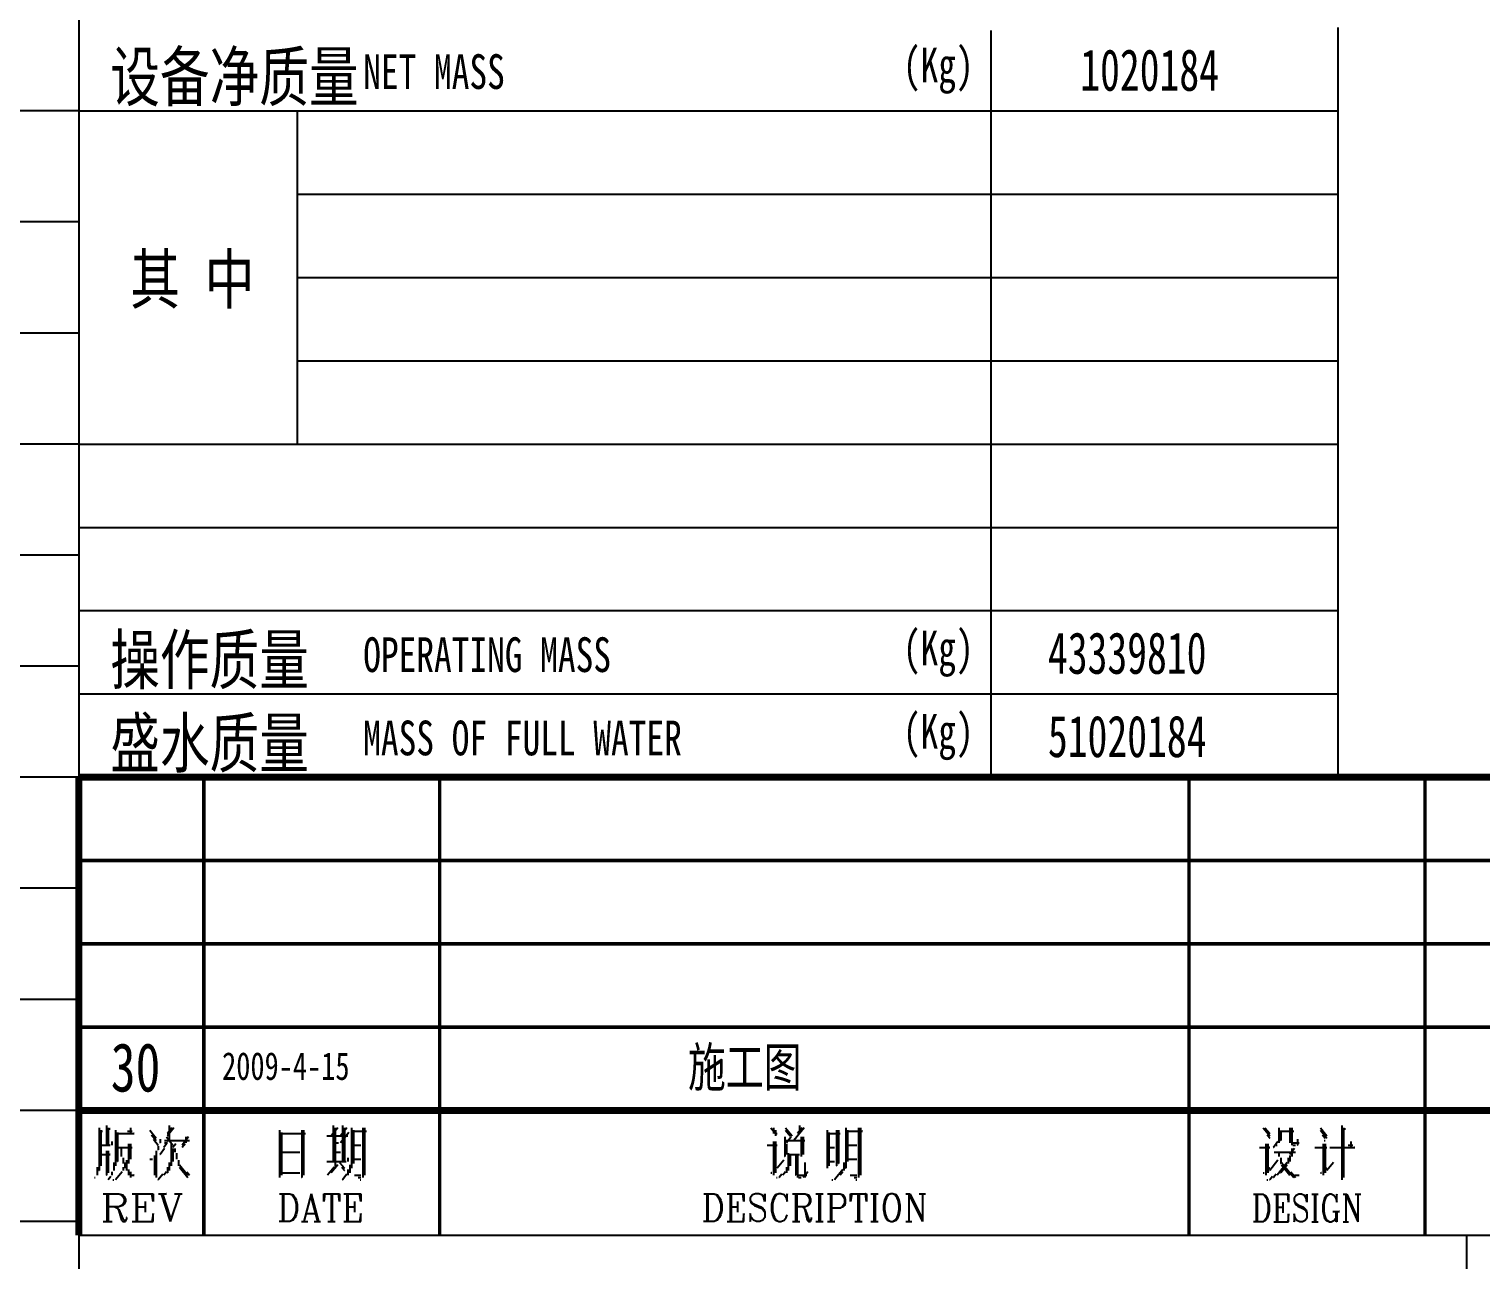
# Model space of a CAD drawing. Header units: inches. Extents: x 8 to 1207, y 9 to 860.
# Drawn here: x 1008.1 to 1112.7, y 77.5 to 166.2 of the extents above; entities that cross this region are included whole.
import ezdxf

# ---------------------------------------------------------------- set-up
doc = ezdxf.new("R2010")
doc.units = ezdxf.units.IN
doc.header["$MEASUREMENT"] = 0
for name, color, linetype in [('1', 2, 'Continuous'), ('2', 1, 'Continuous'), ('L2008-A', 1, 'Continuous')]:
    doc.layers.add(name, color=color, linetype=linetype)
doc.styles.add('HZ', font='NSimSun.ttf', dxfattribs={"width": 0.75})

msp = doc.modelspace()

# ---------------------------------------------------------------- linework, layer by layer
at = {"color": 0}
for p, q in [((1013.16, 87.01), (1013.16, 83.93)), ((1013.29, 86.85), (1013.29, 84.26)), ((1013.69, 87.18), (1013.69, 85.76)), ((1013.83, 87.01), (1013.83, 85.76)), ((1013.89, 86.93), (1013.96, 86.93)), ((1013.96, 86.93), (1013.95, 86.93)), ((1014.36, 86.85), (1014.36, 84.26)), ((1015.42, 87.01), (1015.42, 86.6)), ((1016.82, 86.85), (1017.29, 86.26)), ((1018.56, 87.01), (1018.09, 86.43)), ((1018.42, 87.01), (1018.09, 86.6)), ((1018.22, 87.18), (1018.22, 86.1)), ((1026.17, 86.85), (1026.17, 83.43)), ((1027.77, 86.85), (1027.77, 83.43)), ((1027.9, 86.85), (1027.9, 83.59)), ((1030.36, 87.01), (1029.9, 86.43)), ((1030.04, 87.18), (1030.04, 84.59)), ((1030.17, 87.01), (1030.17, 84.09)), ((1031.03, 87.01), (1030.57, 86.43)), ((1030.7, 87.18), (1030.7, 84.59)), ((1030.84, 87.01), (1030.84, 84.59)), ((1031.36, 87.01), (1031.36, 84.09)), ((1031.5, 86.85), (1031.5, 84.43)), ((1032.16, 87.01), (1032.16, 83.43)), ((1032.3, 87.01), (1032.3, 83.59)), ((1061.57, 87.01), (1061.9, 86.6)), ((1061.77, 87.01), (1061.77, 86.6)), ((1061.9, 86.85), (1061.9, 86.43)), ((1062.64, 87.01), (1063.1, 86.43)), ((1062.64, 86.85), (1062.97, 86.43)), ((1063.97, 87.01), (1063.24, 86.1)), ((1063.83, 87.01), (1063.5, 86.6)), ((1063.64, 87.18), (1063.64, 86.6)), ((1065.63, 86.85), (1065.63, 84.09)), ((1066.3, 86.85), (1066.3, 84.26)), ((1066.44, 86.85), (1066.44, 84.43)), ((1066.97, 87.01), (1066.97, 84.09)), ((1067.1, 86.85), (1067.1, 84.59)), ((1067.9, 87.01), (1067.9, 83.43)), ((1068.03, 87.01), (1068.03, 83.59)), ((1097.05, 87.01), (1097.52, 86.43)), ((1097.18, 87.01), (1097.52, 86.6)), ((1098.18, 87.01), (1098.18, 85.93)), ((1098.98, 87.01), (1098.98, 85.93)), ((1099.11, 87.01), (1099.11, 85.76)), ((1101.18, 87.01), (1101.65, 86.43)), ((1101.18, 86.85), (1101.65, 86.26)), ((1102.72, 87.18), (1102.72, 83.26)), ((1102.85, 87.01), (1102.85, 83.43)), ((1102.91, 86.93), (1102.98, 86.93)), ((1102.98, 86.93), (1102.98, 86.93)), ((1013.36, 86.76), (1013.42, 86.76)), ((1013.42, 86.76), (1013.42, 86.76)), ((1014.09, 86.01), (1014.09, 85.76)), ((1014.49, 86.68), (1014.49, 84.59)), ((1014.56, 86.6), (1015.69, 86.6)), ((1015.22, 86.76), (1015.56, 86.76)), ((1015.29, 85.85), (1015.29, 84.43)), ((1015.42, 86.6), (1015.42, 86.6)), ((1015.42, 85.85), (1015.42, 84.76)), ((1015.56, 86.76), (1015.55, 86.76)), ((1015.69, 86.6), (1015.68, 86.6)), ((1016.95, 86.51), (1017.29, 86.1)), ((1017.09, 86.18), (1017.42, 85.76)), ((1017.29, 86.26), (1017.28, 86.26)), ((1017.29, 86.1), (1017.28, 86.1)), ((1017.56, 85.93), (1017.55, 85.93)), ((1017.56, 86.18), (1017.56, 85.93)), ((1018.02, 85.85), (1017.82, 85.6)), ((1017.89, 86.1), (1019.69, 86.1)), ((1017.89, 85.93), (1018.09, 85.93)), ((1018.02, 86.35), (1018.49, 85.76)), ((1018.09, 86.6), (1018.08, 86.6)), ((1018.09, 86.43), (1018.08, 86.43)), ((1018.09, 85.93), (1018.08, 85.93)), ((1018.22, 86.1), (1018.22, 86.1)), ((1018.36, 85.85), (1018.36, 84.26)), ((1018.69, 85.85), (1018.49, 85.6)), ((1019.62, 86.35), (1019.15, 85.76)), ((1019.36, 85.85), (1019.15, 85.6)), ((1019.42, 85.93), (1019.41, 85.93)), ((1019.42, 86.35), (1019.42, 85.93)), ((1019.69, 86.1), (1019.68, 86.1)), ((1026.3, 86.68), (1026.3, 83.59)), ((1026.37, 86.6), (1028.04, 86.6)), ((1028.04, 86.6), (1028.03, 86.6)), ((1029.57, 86.43), (1031.1, 86.43)), ((1029.9, 86.43), (1029.89, 86.43)), ((1030.23, 85.93), (1030.43, 85.93)), ((1030.43, 85.93), (1030.43, 85.93)), ((1030.57, 86.43), (1030.56, 86.43)), ((1030.57, 85.93), (1030.56, 85.93)), ((1031.17, 86.68), (1030.57, 85.93)), ((1031.1, 86.43), (1031.1, 86.43)), ((1031.57, 86.76), (1032.43, 86.76)), ((1032.43, 86.76), (1032.43, 86.76)), ((1061.77, 86.6), (1061.76, 86.6)), ((1061.77, 86.01), (1061.77, 83.59)), ((1061.9, 86.6), (1061.9, 86.6)), ((1061.9, 86.43), (1061.9, 86.43)), ((1061.9, 86.01), (1061.9, 83.76)), ((1061.97, 86.6), (1062.03, 86.6)), ((1062.03, 86.6), (1062.03, 86.6)), ((1062.57, 86.35), (1062.57, 84.93)), ((1062.64, 86.1), (1064.03, 86.1)), ((1063.03, 86.35), (1062.7, 85.93)), ((1062.7, 85.93), (1062.7, 85.93)), ((1062.7, 85.85), (1062.7, 85.09)), ((1062.97, 86.43), (1062.96, 86.43)), ((1063.1, 86.43), (1063.1, 86.43)), ((1063.24, 86.1), (1063.23, 86.1)), ((1063.5, 86.6), (1063.49, 86.6)), ((1063.64, 86.6), (1063.63, 86.6)), ((1063.77, 86.35), (1063.77, 84.93)), ((1063.9, 86.35), (1063.9, 85.09)), ((1064.03, 86.1), (1064.03, 86.1)), ((1065.76, 86.68), (1065.76, 84.26)), ((1065.83, 86.6), (1066.57, 86.6)), ((1066.57, 86.6), (1066.56, 86.6)), ((1067.17, 86.76), (1068.17, 86.76)), ((1068.17, 86.76), (1068.16, 86.76)), ((1097.25, 85.85), (1097.25, 83.59)), ((1097.32, 86.51), (1097.52, 86.26)), ((1097.38, 85.85), (1097.38, 83.76)), ((1097.52, 86.6), (1097.51, 86.6)), ((1097.52, 86.43), (1097.51, 86.43)), ((1097.52, 86.26), (1097.51, 86.26)), ((1098.11, 86.01), (1097.79, 85.6)), ((1098.18, 85.93), (1098.18, 85.93)), ((1098.25, 86.76), (1099.25, 86.76)), ((1098.32, 86.1), (1098.31, 86.1)), ((1098.32, 86.68), (1098.32, 86.1)), ((1098.98, 85.93), (1098.98, 85.93)), ((1099.18, 85.93), (1099.65, 85.93)), ((1099.25, 86.76), (1099.25, 86.76)), ((1099.52, 86.18), (1099.52, 85.76)), ((1099.65, 85.93), (1099.64, 85.93)), ((1101.32, 86.51), (1101.52, 86.26)), ((1101.38, 85.85), (1101.38, 83.59)), ((1101.45, 86.1), (1101.52, 86.1)), ((1101.52, 86.26), (1101.51, 86.26)), ((1101.52, 86.1), (1101.51, 86.1)), ((1101.52, 85.85), (1101.52, 83.76)), ((1101.65, 86.43), (1101.64, 86.43)), ((1101.65, 86.26), (1101.64, 86.26)), ((1103.38, 86.01), (1103.38, 85.6)), ((1013.36, 85.76), (1013.96, 85.76)), ((1013.36, 85.09), (1013.96, 85.09)), ((1013.69, 85.76), (1013.68, 85.76)), ((1013.69, 85.35), (1013.69, 83.59)), ((1013.83, 85.76), (1013.82, 85.76)), ((1013.83, 85.35), (1013.83, 83.76)), ((1013.96, 85.76), (1013.95, 85.76)), ((1013.96, 85.09), (1013.95, 85.09)), ((1014.09, 85.76), (1014.09, 85.76)), ((1014.56, 85.6), (1015.56, 85.6)), ((1014.76, 84.93), (1014.75, 84.93)), ((1014.76, 85.51), (1014.76, 84.93)), ((1014.89, 84.84), (1014.89, 84.43)), ((1015.42, 84.76), (1015.42, 84.76)), ((1015.56, 85.6), (1015.55, 85.6)), ((1016.82, 84.76), (1017.02, 84.76)), ((1017.02, 84.76), (1017.02, 84.76)), ((1017.15, 85.01), (1017.15, 83.59)), ((1017.29, 85.35), (1017.29, 83.43)), ((1017.42, 85.76), (1017.41, 85.76)), ((1017.42, 85.43), (1017.41, 85.43)), ((1017.42, 85.68), (1017.42, 85.43)), ((1017.56, 85.09), (1017.55, 85.09)), ((1017.89, 85.51), (1017.56, 85.09)), ((1017.82, 85.6), (1017.82, 85.6)), ((1018.49, 85.76), (1018.48, 85.76)), ((1018.49, 85.6), (1018.48, 85.6)), ((1018.49, 85.51), (1018.49, 84.59)), ((1018.62, 85.51), (1018.62, 85.26)), ((1018.62, 85.26), (1018.62, 85.26)), ((1018.75, 85.18), (1018.75, 84.76)), ((1018.75, 84.76), (1018.75, 84.76)), ((1019.15, 85.76), (1019.15, 85.76)), ((1019.15, 85.6), (1019.15, 85.6)), ((1026.37, 85.26), (1027.63, 85.26)), ((1027.63, 85.26), (1027.63, 85.26)), ((1030.23, 85.26), (1030.57, 85.26)), ((1030.57, 85.26), (1030.56, 85.26)), ((1031.1, 84.84), (1031.1, 84.59)), ((1031.57, 85.76), (1032.03, 85.76)), ((1031.57, 84.76), (1032.03, 84.76)), ((1032.03, 85.76), (1032.03, 85.76)), ((1032.03, 84.76), (1032.03, 84.76)), ((1061.3, 85.76), (1062.03, 85.76)), ((1062.03, 85.76), (1062.03, 85.76)), ((1062.57, 84.93), (1062.56, 84.93)), ((1062.7, 85.09), (1062.7, 85.09)), ((1062.83, 85.18), (1062.83, 83.93)), ((1062.9, 85.09), (1063.64, 85.09)), ((1062.97, 85.01), (1062.97, 84.26)), ((1063.37, 85.01), (1063.37, 83.59)), ((1063.5, 85.01), (1063.5, 83.43)), ((1063.64, 85.09), (1063.63, 85.09)), ((1063.77, 84.93), (1063.76, 84.93)), ((1063.9, 85.09), (1063.9, 85.09)), ((1065.83, 85.6), (1066.17, 85.6)), ((1066.17, 85.6), (1066.16, 85.6)), ((1067.17, 85.76), (1067.76, 85.76)), ((1067.17, 84.76), (1067.76, 84.76)), ((1067.76, 85.76), (1067.76, 85.76)), ((1067.76, 84.76), (1067.76, 84.76)), ((1096.79, 85.6), (1097.52, 85.6)), ((1097.52, 85.6), (1097.51, 85.6)), ((1097.79, 85.6), (1097.78, 85.6)), ((1097.85, 85.26), (1099.38, 85.26)), ((1097.98, 85.76), (1098.05, 85.76)), ((1098.05, 85.76), (1098.05, 85.76)), ((1098.18, 85.18), (1098.18, 84.93)), ((1098.18, 84.93), (1098.18, 84.93)), ((1098.32, 84.84), (1098.32, 84.43)), ((1098.85, 84.84), (1098.85, 84.43)), ((1099.32, 85.51), (1098.98, 85.09)), ((1098.98, 85.09), (1098.98, 85.09)), ((1098.98, 85.01), (1098.98, 84.59)), ((1099.11, 85.76), (1099.11, 85.76)), ((1099.11, 85.51), (1099.11, 84.93)), ((1099.11, 84.93), (1099.11, 84.93)), ((1099.18, 85.76), (1099.38, 85.76)), ((1099.38, 85.76), (1099.38, 85.76)), ((1099.38, 85.26), (1099.38, 85.26)), ((1099.52, 85.76), (1099.51, 85.76)), ((1100.78, 85.6), (1101.65, 85.6)), ((1101.65, 85.6), (1101.64, 85.6)), ((1101.85, 85.6), (1103.65, 85.6)), ((1103.18, 85.76), (1103.52, 85.76)), ((1103.38, 85.6), (1103.37, 85.6)), ((1103.52, 85.76), (1103.51, 85.76)), ((1103.65, 85.6), (1103.64, 85.6)), ((1013.02, 84.18), (1013.02, 83.59)), ((1013.16, 83.93), (1013.15, 83.93)), ((1013.29, 84.26), (1013.29, 84.26)), ((1013.83, 83.76), (1013.82, 83.76)), ((1014.09, 83.84), (1014.09, 83.59)), ((1014.22, 84.51), (1014.22, 83.93)), ((1014.22, 83.93), (1014.22, 83.93)), ((1014.36, 84.26), (1014.35, 84.26)), ((1014.82, 83.84), (1014.36, 83.26)), ((1014.49, 84.59), (1014.48, 84.59)), ((1014.89, 84.43), (1014.89, 84.43)), ((1014.89, 84.18), (1014.89, 83.93)), ((1014.89, 83.93), (1014.89, 83.93)), ((1015.02, 84.51), (1015.02, 84.09)), ((1015.02, 84.09), (1015.02, 84.09)), ((1015.15, 84.68), (1015.15, 83.93)), ((1015.15, 83.93), (1015.15, 83.93)), ((1015.29, 84.43), (1015.28, 84.43)), ((1015.29, 84.01), (1015.29, 83.59)), ((1015.42, 83.84), (1015.42, 83.43)), ((1018.02, 83.84), (1017.82, 83.59)), ((1018.09, 83.76), (1018.08, 83.76)), ((1018.09, 84.18), (1018.09, 83.76)), ((1018.22, 84.51), (1018.22, 83.93)), ((1018.22, 83.93), (1018.22, 83.93)), ((1018.36, 84.26), (1018.35, 84.26)), ((1018.49, 84.59), (1018.48, 84.59)), ((1018.89, 84.68), (1018.89, 84.26)), ((1018.89, 84.26), (1018.89, 84.26)), ((1018.95, 84.34), (1019.56, 83.59)), ((1018.95, 84.18), (1019.56, 83.43)), ((1019.49, 83.84), (1019.69, 83.59)), ((1026.37, 83.76), (1027.63, 83.76)), ((1027.63, 83.76), (1027.63, 83.76)), ((1029.57, 84.59), (1030.97, 84.59)), ((1030.1, 84.18), (1029.63, 83.59)), ((1029.9, 83.76), (1029.89, 83.76)), ((1030.36, 84.34), (1029.9, 83.76)), ((1030.04, 84.59), (1030.03, 84.59)), ((1030.17, 84.09), (1030.16, 84.09)), ((1030.5, 84.51), (1030.84, 84.09)), ((1030.63, 84.18), (1030.84, 83.93)), ((1030.7, 84.59), (1030.69, 84.59)), ((1030.84, 84.59), (1030.83, 84.59)), ((1030.84, 84.09), (1030.83, 84.09)), ((1030.84, 83.93), (1030.83, 83.93)), ((1030.97, 84.59), (1030.96, 84.59)), ((1031.1, 84.59), (1031.1, 84.59)), ((1031.1, 84.01), (1031.1, 83.59)), ((1031.23, 84.34), (1031.23, 83.76)), ((1031.23, 83.76), (1031.23, 83.76)), ((1031.36, 84.09), (1031.36, 84.09)), ((1031.5, 84.43), (1031.49, 84.43)), ((1061.57, 83.76), (1061.64, 83.76)), ((1061.64, 83.76), (1061.63, 83.76)), ((1061.9, 83.76), (1061.9, 83.76)), ((1062.5, 84.68), (1062.03, 84.09)), ((1062.03, 84.09), (1062.03, 84.09)), ((1062.64, 83.84), (1062.44, 83.59)), ((1062.7, 84.18), (1062.7, 83.76)), ((1062.7, 83.76), (1062.7, 83.76)), ((1062.83, 83.93), (1062.83, 83.93)), ((1062.97, 84.26), (1062.96, 84.26)), ((1064.24, 83.84), (1063.9, 83.43)), ((1064.03, 84.51), (1064.03, 83.43)), ((1065.63, 84.09), (1065.63, 84.09)), ((1065.76, 84.26), (1065.76, 84.26)), ((1065.83, 84.59), (1066.17, 84.59)), ((1066.17, 84.59), (1066.16, 84.59)), ((1066.76, 84.01), (1066.17, 83.26)), ((1066.3, 84.26), (1066.29, 84.26)), ((1066.44, 84.43), (1066.43, 84.43)), ((1066.76, 83.84), (1066.57, 83.59)), ((1066.83, 84.51), (1066.83, 83.93)), ((1066.83, 83.93), (1066.83, 83.93)), ((1066.97, 84.09), (1066.96, 84.09)), ((1067.1, 84.59), (1067.09, 84.59)), ((1097.05, 83.76), (1097.12, 83.76)), ((1097.12, 83.76), (1097.12, 83.76)), ((1097.38, 83.76), (1097.38, 83.76)), ((1097.45, 84.09), (1097.52, 84.09)), ((1097.52, 84.09), (1097.51, 84.09)), ((1097.52, 83.93), (1097.51, 83.93)), ((1098.11, 84.68), (1097.52, 83.93)), ((1098.79, 84.51), (1098.05, 83.59)), ((1098.32, 84.43), (1098.31, 84.43)), ((1098.32, 83.76), (1098.31, 83.76)), ((1098.79, 84.34), (1098.32, 83.76)), ((1098.38, 84.51), (1099.25, 83.43)), ((1098.38, 84.34), (1098.98, 83.59)), ((1098.85, 84.43), (1098.85, 84.43)), ((1098.98, 84.59), (1098.98, 84.59)), ((1099.05, 83.84), (1099.38, 83.43)), ((1101.18, 83.76), (1101.25, 83.76)), ((1101.25, 83.76), (1101.24, 83.76)), ((1101.52, 83.76), (1101.51, 83.76)), ((1101.59, 84.09), (1101.65, 84.09)), ((1101.65, 84.09), (1101.64, 84.09)), ((1101.65, 83.93), (1101.64, 83.93)), ((1102.11, 84.51), (1101.65, 83.93)), ((1012.83, 83.43), (1012.89, 83.43)), ((1012.89, 83.43), (1012.89, 83.43)), ((1013.02, 83.59), (1013.02, 83.59)), ((1013.69, 83.59), (1013.68, 83.59)), ((1013.83, 83.26), (1013.82, 83.26)), ((1014.02, 83.51), (1013.83, 83.26)), ((1014.09, 83.59), (1014.09, 83.59)), ((1014.16, 83.26), (1014.22, 83.26)), ((1014.22, 83.26), (1014.22, 83.26)), ((1014.36, 83.26), (1014.35, 83.26)), ((1015.29, 83.59), (1015.28, 83.59)), ((1015.42, 83.43), (1015.42, 83.43)), ((1015.49, 83.59), (1015.69, 83.59)), ((1015.69, 83.59), (1015.68, 83.59)), ((1017.15, 83.59), (1017.15, 83.59)), ((1017.29, 83.43), (1017.28, 83.43)), ((1017.42, 83.26), (1017.41, 83.26)), ((1017.76, 83.68), (1017.42, 83.26)), ((1017.82, 83.59), (1017.82, 83.59)), ((1019.56, 83.59), (1019.55, 83.59)), ((1019.56, 83.43), (1019.55, 83.43)), ((1019.69, 83.59), (1019.68, 83.59)), ((1026.17, 83.43), (1026.16, 83.43)), ((1026.3, 83.59), (1026.3, 83.59)), ((1027.77, 83.43), (1027.76, 83.43)), ((1027.9, 83.59), (1027.89, 83.59)), ((1029.63, 83.59), (1029.63, 83.59)), ((1030.7, 83.26), (1030.69, 83.26)), ((1031.03, 83.68), (1030.7, 83.26)), ((1031.1, 83.59), (1031.1, 83.59)), ((1031.57, 83.59), (1032.03, 83.59)), ((1031.84, 83.43), (1032.03, 83.43)), ((1031.97, 83.26), (1032.03, 83.26)), ((1032.03, 83.59), (1032.03, 83.59)), ((1032.03, 83.43), (1032.03, 83.43)), ((1032.03, 83.26), (1032.03, 83.26)), ((1032.16, 83.43), (1032.16, 83.43)), ((1032.3, 83.59), (1032.3, 83.59)), ((1061.77, 83.59), (1061.76, 83.59)), ((1061.97, 83.43), (1062.03, 83.43)), ((1062.03, 83.43), (1062.03, 83.43)), ((1062.17, 83.43), (1062.16, 83.43)), ((1062.37, 83.68), (1062.17, 83.43)), ((1062.44, 83.59), (1062.43, 83.59)), ((1063.37, 83.59), (1063.36, 83.59)), ((1063.5, 83.43), (1063.49, 83.43)), ((1063.57, 83.59), (1064.17, 83.59)), ((1063.57, 83.43), (1063.77, 83.43)), ((1063.77, 83.43), (1063.76, 83.43)), ((1063.9, 83.43), (1063.9, 83.43)), ((1064.03, 83.43), (1064.03, 83.43)), ((1064.17, 83.59), (1064.16, 83.59)), ((1065.97, 83.26), (1066.03, 83.26)), ((1066.03, 83.26), (1066.03, 83.26)), ((1066.17, 83.26), (1066.16, 83.26)), ((1066.57, 83.59), (1066.56, 83.59)), ((1067.3, 83.59), (1067.76, 83.59)), ((1067.57, 83.43), (1067.76, 83.43)), ((1067.7, 83.26), (1067.76, 83.26)), ((1067.76, 83.59), (1067.76, 83.59)), ((1067.76, 83.43), (1067.76, 83.43)), ((1067.76, 83.26), (1067.76, 83.26)), ((1067.9, 83.43), (1067.89, 83.43)), ((1068.03, 83.59), (1068.03, 83.59)), ((1097.25, 83.59), (1097.25, 83.59)), ((1097.32, 83.26), (1097.38, 83.26)), ((1097.38, 83.26), (1097.38, 83.26)), ((1097.52, 83.26), (1097.51, 83.26)), ((1097.72, 83.51), (1097.52, 83.26)), ((1097.79, 83.43), (1097.78, 83.43)), ((1097.98, 83.68), (1097.79, 83.43)), ((1098.05, 83.59), (1098.05, 83.59)), ((1098.98, 83.59), (1098.98, 83.59)), ((1099.25, 83.43), (1099.25, 83.43)), ((1099.32, 83.59), (1099.65, 83.59)), ((1099.38, 83.43), (1099.38, 83.43)), ((1099.65, 83.59), (1099.64, 83.59)), ((1101.38, 83.59), (1101.37, 83.59)), ((1102.72, 83.26), (1102.71, 83.26)), ((1102.85, 83.43), (1102.85, 83.43)), ((1013.45, 82.26), (1014.59, 82.26)), ((1013.73, 82.26), (1013.73, 80.26)), ((1013.83, 82.26), (1013.83, 80.26)), ((1014.59, 82.26), (1014.78, 82.17)), ((1014.59, 82.26), (1014.88, 82.17)), ((1014.78, 82.17), (1014.88, 82.07)), ((1014.88, 82.17), (1014.97, 82.07)), ((1014.88, 82.07), (1014.97, 81.88)), ((1014.97, 81.69), (1014.88, 81.5)), ((1014.97, 82.07), (1015.07, 81.88)), ((1014.97, 81.88), (1014.97, 81.69)), ((1015.07, 81.69), (1014.97, 81.5)), ((1015.07, 81.88), (1015.07, 81.69)), ((1015.54, 82.26), (1017.07, 82.26)), ((1015.83, 82.26), (1015.83, 80.26)), ((1015.92, 82.26), (1015.92, 80.26)), ((1016.49, 81.69), (1016.49, 80.93)), ((1016.97, 82.26), (1016.97, 82.26)), ((1017.07, 81.69), (1016.97, 82.26)), ((1017.07, 82.26), (1017.07, 81.69)), ((1017.45, 82.26), (1018.02, 82.26)), ((1017.64, 82.26), (1018.3, 80.26)), ((1017.73, 82.26), (1018.3, 80.55)), ((1018.02, 82.26), (1018.01, 82.26)), ((1018.97, 82.26), (1018.3, 80.26)), ((1018.59, 82.26), (1019.16, 82.26)), ((1019.16, 82.26), (1019.15, 82.26)), ((1026.16, 82.26), (1026.92, 82.26)), ((1026.38, 82.26), (1026.38, 80.26)), ((1026.46, 82.26), (1026.46, 80.26)), ((1026.92, 82.26), (1027.07, 82.17)), ((1026.92, 82.26), (1027.14, 82.17)), ((1027.07, 82.17), (1027.22, 81.97)), ((1027.14, 82.17), (1027.3, 81.97)), ((1027.22, 81.97), (1027.3, 81.79)), ((1027.3, 81.97), (1027.37, 81.79)), ((1027.3, 81.79), (1027.37, 81.5)), ((1027.37, 81.79), (1027.45, 81.5)), ((1028.44, 82.26), (1027.91, 80.26)), ((1028.44, 82.26), (1028.97, 80.26)), ((1028.44, 81.97), (1028.9, 80.26)), ((1029.35, 82.26), (1030.5, 82.26)), ((1029.35, 81.69), (1029.35, 82.26)), ((1029.43, 82.26), (1029.35, 81.69)), ((1029.89, 82.26), (1029.89, 80.26)), ((1029.96, 82.26), (1029.96, 80.26)), ((1030.42, 82.26), (1030.42, 82.26)), ((1030.5, 81.69), (1030.42, 82.26)), ((1030.5, 82.26), (1030.5, 81.69)), ((1030.8, 82.26), (1032.02, 82.26)), ((1031.03, 82.26), (1031.03, 80.26)), ((1031.1, 82.26), (1031.1, 80.26)), ((1031.56, 81.69), (1031.56, 80.93)), ((1031.94, 82.26), (1031.94, 82.26)), ((1032.02, 81.69), (1031.94, 82.26)), ((1032.02, 82.26), (1032.02, 81.69)), ((1056.74, 82.26), (1057.5, 82.26)), ((1056.97, 82.26), (1056.97, 80.26)), ((1057.04, 82.26), (1057.04, 80.26)), ((1057.5, 82.26), (1057.65, 82.17)), ((1057.5, 82.26), (1057.73, 82.17)), ((1057.65, 82.17), (1057.8, 81.97)), ((1057.73, 82.17), (1057.88, 81.97)), ((1057.8, 81.97), (1057.88, 81.79)), ((1057.88, 81.97), (1057.96, 81.79)), ((1057.88, 81.79), (1057.96, 81.5)), ((1057.96, 81.79), (1058.04, 81.5)), ((1058.42, 82.26), (1059.63, 82.26)), ((1058.64, 82.26), (1058.64, 80.26)), ((1058.72, 82.26), (1058.72, 80.26)), ((1059.18, 81.69), (1059.18, 80.93)), ((1059.56, 82.26), (1059.55, 82.26)), ((1059.63, 81.69), (1059.56, 82.26)), ((1059.63, 82.26), (1059.63, 81.69)), ((1060.24, 82.17), (1060.09, 81.97)), ((1060.09, 81.97), (1060.09, 81.79)), ((1060.09, 81.79), (1060.24, 81.59)), ((1060.09, 81.79), (1060.16, 81.59)), ((1060.47, 82.26), (1060.24, 82.17)), ((1060.7, 82.26), (1060.47, 82.26)), ((1060.93, 82.17), (1060.7, 82.26)), ((1061.08, 81.97), (1060.93, 82.17)), ((1061.08, 81.97), (1061.15, 82.26)), ((1061.15, 81.69), (1061.08, 81.97)), ((1061.15, 82.26), (1061.15, 81.69)), ((1061.69, 81.79), (1061.61, 81.5)), ((1061.77, 81.97), (1061.69, 81.79)), ((1061.77, 81.79), (1061.69, 81.5)), ((1061.91, 82.17), (1061.77, 81.97)), ((1061.84, 81.97), (1061.77, 81.79)), ((1061.99, 82.17), (1061.84, 81.97)), ((1062.15, 82.26), (1061.91, 82.17)), ((1062.15, 82.26), (1061.99, 82.17)), ((1062.29, 82.26), (1062.15, 82.26)), ((1062.53, 82.17), (1062.29, 82.26)), ((1062.68, 81.97), (1062.53, 82.17)), ((1062.75, 82.26), (1062.68, 81.97)), ((1062.68, 81.97), (1062.75, 81.69)), ((1062.75, 81.69), (1062.75, 82.26)), ((1063.14, 82.26), (1064.05, 82.26)), ((1063.36, 82.26), (1063.36, 80.26)), ((1063.44, 82.26), (1063.44, 80.26)), ((1064.05, 82.26), (1064.2, 82.17)), ((1064.05, 82.26), (1064.28, 82.17)), ((1064.2, 82.17), (1064.28, 82.07)), ((1064.28, 82.17), (1064.35, 82.07)), ((1064.28, 82.07), (1064.35, 81.88)), ((1064.35, 81.69), (1064.28, 81.5)), ((1064.35, 82.07), (1064.43, 81.88)), ((1064.35, 81.88), (1064.35, 81.69)), ((1064.43, 81.69), (1064.35, 81.5)), ((1064.43, 81.88), (1064.43, 81.69)), ((1064.81, 82.26), (1065.34, 82.26)), ((1065.04, 82.26), (1065.04, 80.26)), ((1065.12, 82.26), (1065.12, 80.26)), ((1065.34, 82.26), (1065.34, 82.26)), ((1065.65, 82.26), (1066.56, 82.26)), ((1065.88, 82.26), (1065.88, 80.26)), ((1065.95, 82.26), (1065.95, 80.26)), ((1066.56, 82.26), (1066.71, 82.17)), ((1066.56, 82.26), (1066.79, 82.17)), ((1066.71, 82.17), (1066.79, 82.07)), ((1066.79, 82.17), (1066.87, 82.07)), ((1066.79, 82.07), (1066.87, 81.88)), ((1066.87, 82.07), (1066.94, 81.88)), ((1066.87, 81.88), (1066.87, 81.59)), ((1066.94, 81.88), (1066.94, 81.59)), ((1067.32, 82.26), (1068.47, 82.26)), ((1067.32, 81.69), (1067.32, 82.26)), ((1067.4, 82.26), (1067.32, 81.69)), ((1067.85, 82.26), (1067.85, 80.26)), ((1067.93, 82.26), (1067.93, 80.26)), ((1068.39, 82.26), (1068.38, 82.26)), ((1068.47, 81.69), (1068.39, 82.26)), ((1068.47, 82.26), (1068.47, 81.69)), ((1068.77, 82.26), (1069.3, 82.26)), ((1069, 82.26), (1069, 80.26)), ((1069.08, 82.26), (1069.08, 80.26)), ((1069.3, 82.26), (1069.3, 82.26)), ((1069.76, 81.79), (1069.68, 81.41)), ((1069.84, 81.97), (1069.76, 81.79)), ((1069.84, 81.79), (1069.76, 81.41)), ((1069.99, 82.17), (1069.84, 81.97)), ((1069.91, 81.97), (1069.84, 81.79)), ((1070.06, 82.17), (1069.91, 81.97)), ((1070.22, 82.26), (1069.99, 82.17)), ((1070.22, 82.26), (1070.06, 82.17)), ((1070.37, 82.26), (1070.22, 82.26)), ((1070.37, 82.26), (1070.37, 82.26)), ((1070.52, 82.17), (1070.37, 82.26)), ((1070.6, 82.17), (1070.37, 82.26)), ((1070.67, 81.97), (1070.52, 82.17)), ((1070.75, 81.97), (1070.6, 82.17)), ((1070.75, 81.79), (1070.67, 81.97)), ((1070.83, 81.79), (1070.75, 81.97)), ((1070.83, 81.41), (1070.75, 81.79)), ((1070.9, 81.41), (1070.83, 81.79)), ((1071.29, 82.26), (1071.59, 82.26)), ((1071.51, 82.26), (1071.51, 80.26)), ((1071.59, 82.26), (1071.58, 82.26)), ((1071.59, 82.26), (1072.5, 80.45)), ((1071.59, 82.07), (1072.5, 80.26)), ((1072.27, 82.26), (1072.73, 82.26)), ((1072.5, 82.26), (1072.5, 80.26)), ((1072.73, 82.26), (1072.72, 82.26)), ((1096.35, 82.23), (1097.02, 82.23)), ((1096.55, 82.23), (1096.55, 80.23)), ((1096.62, 82.23), (1096.62, 80.23)), ((1097.02, 82.23), (1097.22, 82.13)), ((1097.02, 82.23), (1097.15, 82.13)), ((1097.15, 82.13), (1097.28, 81.95)), ((1097.22, 82.13), (1097.35, 81.95)), ((1097.28, 81.95), (1097.35, 81.75)), ((1097.35, 81.95), (1097.42, 81.75)), ((1097.35, 81.75), (1097.42, 81.47)), ((1097.42, 81.75), (1097.48, 81.47)), ((1097.82, 82.23), (1098.88, 82.23)), ((1098.02, 82.23), (1098.02, 80.23)), ((1098.08, 82.23), (1098.08, 80.23)), ((1098.48, 81.66), (1098.48, 80.89)), ((1098.82, 82.23), (1098.81, 82.23)), ((1098.88, 81.66), (1098.82, 82.23)), ((1098.88, 82.23), (1098.88, 81.66)), ((1099.42, 82.13), (1099.28, 81.95)), ((1099.28, 81.95), (1099.28, 81.75)), ((1099.28, 81.75), (1099.35, 81.56)), ((1099.28, 81.75), (1099.42, 81.56)), ((1099.62, 82.23), (1099.42, 82.13)), ((1099.82, 82.23), (1099.62, 82.23)), ((1100.02, 82.13), (1099.82, 82.23)), ((1100.15, 81.95), (1100.02, 82.13)), ((1100.15, 81.95), (1100.21, 82.23)), ((1100.21, 81.66), (1100.15, 81.95)), ((1100.21, 82.23), (1100.21, 81.66)), ((1100.55, 82.23), (1101.01, 82.23)), ((1100.75, 82.23), (1100.75, 80.23)), ((1100.82, 82.23), (1100.82, 80.23)), ((1101.01, 82.23), (1101.01, 82.23)), ((1101.42, 81.75), (1101.35, 81.47)), ((1101.48, 81.95), (1101.42, 81.75)), ((1101.48, 81.75), (1101.42, 81.47)), ((1101.62, 82.13), (1101.48, 81.95)), ((1101.55, 81.95), (1101.48, 81.75)), ((1101.68, 82.13), (1101.55, 81.95)), ((1101.82, 82.23), (1101.62, 82.13)), ((1101.82, 82.23), (1101.68, 82.13)), ((1101.95, 82.23), (1101.82, 82.23)), ((1102.15, 82.13), (1101.95, 82.23)), ((1102.28, 81.95), (1102.15, 82.13)), ((1102.35, 82.23), (1102.28, 81.95)), ((1102.28, 81.95), (1102.35, 81.66)), ((1102.35, 81.66), (1102.35, 82.23)), ((1102.82, 82.23), (1103.08, 82.23)), ((1103.01, 82.23), (1103.01, 80.23)), ((1103.08, 82.23), (1103.88, 80.42)), ((1103.08, 82.23), (1103.08, 82.23)), ((1103.08, 82.04), (1103.88, 80.23)), ((1103.68, 82.23), (1104.08, 82.23)), ((1103.88, 82.23), (1103.88, 80.23)), ((1104.08, 82.23), (1104.08, 82.23)), ((1013.83, 81.31), (1013.83, 81.31)), ((1014.59, 81.31), (1013.83, 81.31)), ((1014.3, 81.31), (1014.5, 81.21)), ((1014.5, 81.21), (1014.59, 81.03)), ((1014.5, 81.21), (1014.59, 81.12)), ((1014.78, 81.41), (1014.59, 81.31)), ((1014.88, 81.41), (1014.59, 81.31)), ((1014.59, 81.31), (1014.59, 81.31)), ((1014.59, 81.12), (1014.88, 80.45)), ((1014.59, 81.03), (1014.78, 80.36)), ((1014.88, 81.5), (1014.78, 81.41)), ((1014.97, 81.5), (1014.88, 81.41)), ((1015.92, 81.31), (1016.49, 81.31)), ((1016.49, 81.31), (1016.49, 81.31)), ((1016.49, 80.93), (1016.49, 80.93)), ((1017.07, 80.83), (1016.97, 80.26)), ((1017.07, 80.26), (1017.07, 80.83)), ((1027.3, 80.74), (1027.22, 80.55)), ((1027.37, 81.03), (1027.3, 80.74)), ((1027.37, 80.74), (1027.3, 80.55)), ((1027.37, 81.5), (1027.37, 81.03)), ((1027.45, 81.03), (1027.37, 80.74)), ((1027.45, 81.5), (1027.45, 81.03)), ((1028.06, 80.83), (1028.75, 80.83)), ((1028.75, 80.83), (1028.74, 80.83)), ((1031.1, 81.31), (1031.56, 81.31)), ((1031.56, 81.31), (1031.56, 81.31)), ((1031.56, 80.93), (1031.56, 80.93)), ((1032.02, 80.83), (1031.94, 80.26)), ((1032.02, 80.26), (1032.02, 80.83)), ((1057.88, 80.74), (1057.8, 80.55)), ((1057.96, 81.03), (1057.88, 80.74)), ((1057.96, 80.74), (1057.88, 80.55)), ((1057.96, 81.5), (1057.96, 81.03)), ((1058.04, 81.03), (1057.96, 80.74)), ((1058.04, 81.5), (1058.04, 81.03)), ((1058.72, 81.31), (1059.18, 81.31)), ((1059.18, 81.31), (1059.17, 81.31)), ((1059.18, 80.93), (1059.17, 80.93)), ((1059.63, 80.83), (1059.56, 80.26)), ((1059.63, 80.26), (1059.63, 80.83)), ((1060.09, 80.83), (1060.09, 80.26)), ((1060.16, 80.55), (1060.09, 80.83)), ((1060.16, 81.59), (1060.24, 81.5)), ((1060.24, 81.59), (1060.39, 81.5)), ((1060.24, 81.5), (1060.39, 81.41)), ((1060.39, 81.5), (1060.85, 81.31)), ((1060.39, 81.41), (1060.85, 81.21)), ((1060.85, 81.31), (1061, 81.21)), ((1060.85, 81.21), (1061, 81.12)), ((1061, 81.21), (1061.08, 81.12)), ((1061, 81.12), (1061.15, 80.93)), ((1061.08, 81.12), (1061.15, 80.93)), ((1061.15, 80.93), (1061.15, 80.55)), ((1061.15, 80.93), (1061.15, 80.93)), ((1061.61, 81.5), (1061.61, 81.03)), ((1061.61, 81.03), (1061.69, 80.74)), ((1061.69, 81.5), (1061.69, 81.03)), ((1061.69, 81.03), (1061.77, 80.74)), ((1061.69, 80.74), (1061.77, 80.55)), ((1061.77, 80.74), (1061.84, 80.55)), ((1062.68, 80.55), (1062.75, 80.74)), ((1062.75, 80.74), (1062.75, 80.74)), ((1063.44, 81.31), (1063.44, 81.31)), ((1064.05, 81.31), (1063.44, 81.31)), ((1063.82, 81.31), (1063.97, 81.21)), ((1063.97, 81.21), (1064.05, 81.03)), ((1063.97, 81.21), (1064.05, 81.12)), ((1064.05, 81.31), (1064.04, 81.31)), ((1064.2, 81.41), (1064.05, 81.31)), ((1064.28, 81.41), (1064.05, 81.31)), ((1064.05, 81.12), (1064.28, 80.45)), ((1064.05, 81.03), (1064.2, 80.36)), ((1064.28, 81.5), (1064.2, 81.41)), ((1064.35, 81.5), (1064.28, 81.41)), ((1065.95, 81.21), (1065.95, 81.21)), ((1066.56, 81.21), (1065.95, 81.21)), ((1066.56, 81.21), (1066.55, 81.21)), ((1066.71, 81.31), (1066.56, 81.21)), ((1066.79, 81.31), (1066.56, 81.21)), ((1066.79, 81.41), (1066.71, 81.31)), ((1066.87, 81.59), (1066.79, 81.41)), ((1066.87, 81.41), (1066.79, 81.31)), ((1066.94, 81.59), (1066.87, 81.41)), ((1069.68, 81.41), (1069.68, 81.12)), ((1069.68, 81.12), (1069.76, 80.74)), ((1069.76, 81.41), (1069.76, 81.12)), ((1069.76, 81.12), (1069.84, 80.74)), ((1069.76, 80.74), (1069.84, 80.55)), ((1069.84, 80.74), (1069.91, 80.55)), ((1070.67, 80.55), (1070.75, 80.74)), ((1070.75, 80.74), (1070.83, 81.12)), ((1070.75, 80.55), (1070.83, 80.74)), ((1070.83, 81.12), (1070.83, 81.41)), ((1070.83, 80.74), (1070.9, 81.12)), ((1070.9, 81.12), (1070.9, 81.41)), ((1097.35, 80.71), (1097.28, 80.51)), ((1097.42, 80.99), (1097.35, 80.71)), ((1097.42, 80.71), (1097.35, 80.51)), ((1097.42, 81.47), (1097.42, 80.99)), ((1097.48, 80.99), (1097.42, 80.71)), ((1097.48, 81.47), (1097.48, 80.99)), ((1098.08, 81.28), (1098.48, 81.28)), ((1098.48, 81.28), (1098.48, 81.28)), ((1098.48, 80.89), (1098.48, 80.89)), ((1098.88, 80.8), (1098.82, 80.23)), ((1098.88, 80.23), (1098.88, 80.8)), ((1099.35, 80.51), (1099.28, 80.8)), ((1099.28, 80.8), (1099.28, 80.23)), ((1099.35, 81.56), (1099.42, 81.47)), ((1099.42, 81.56), (1099.55, 81.47)), ((1099.42, 81.47), (1099.55, 81.37)), ((1099.55, 81.47), (1099.95, 81.28)), ((1099.55, 81.37), (1099.95, 81.18)), ((1099.95, 81.28), (1100.08, 81.18)), ((1099.95, 81.18), (1100.08, 81.09)), ((1100.08, 81.18), (1100.15, 81.09)), ((1100.08, 81.09), (1100.21, 80.89)), ((1100.15, 81.09), (1100.21, 80.89)), ((1100.21, 80.89), (1100.21, 80.89)), ((1100.21, 80.89), (1100.21, 80.51)), ((1101.35, 81.47), (1101.35, 80.99)), ((1101.35, 80.99), (1101.42, 80.71)), ((1101.42, 81.47), (1101.42, 80.99)), ((1101.42, 80.99), (1101.48, 80.71)), ((1101.42, 80.71), (1101.48, 80.51)), ((1101.48, 80.71), (1101.55, 80.51)), ((1102.08, 80.99), (1102.55, 80.99)), ((1102.28, 80.99), (1102.28, 80.23)), ((1102.35, 80.99), (1102.35, 80.23)), ((1102.55, 80.99), (1102.54, 80.99)), ((1013.45, 80.26), (1014.11, 80.26)), ((1013.73, 80.26), (1013.73, 80.26)), ((1013.83, 80.26), (1013.83, 80.26)), ((1014.11, 80.26), (1014.11, 80.26)), ((1014.78, 80.36), (1014.88, 80.26)), ((1014.88, 80.45), (1014.97, 80.36)), ((1014.88, 80.26), (1015.07, 80.26)), ((1014.97, 80.36), (1015.07, 80.36)), ((1015.07, 80.26), (1015.16, 80.45)), ((1015.07, 80.36), (1015.16, 80.45)), ((1015.16, 80.55), (1015.15, 80.55)), ((1015.16, 80.45), (1015.15, 80.45)), ((1015.16, 80.45), (1015.16, 80.55)), ((1015.54, 80.26), (1017.07, 80.26)), ((1015.83, 80.26), (1015.82, 80.26)), ((1015.92, 80.26), (1015.92, 80.26)), ((1016.97, 80.26), (1016.97, 80.26)), ((1018.3, 80.55), (1018.29, 80.55)), ((1018.3, 80.26), (1018.29, 80.26)), ((1018.3, 80.26), (1018.29, 80.26)), ((1026.16, 80.26), (1026.15, 80.26)), ((1026.92, 80.26), (1026.16, 80.26)), ((1026.38, 80.26), (1026.38, 80.26)), ((1026.46, 80.26), (1026.45, 80.26)), ((1026.92, 80.26), (1026.91, 80.26)), ((1027.07, 80.36), (1026.92, 80.26)), ((1027.14, 80.36), (1026.92, 80.26)), ((1027.22, 80.55), (1027.07, 80.36)), ((1027.3, 80.55), (1027.14, 80.36)), ((1027.75, 80.26), (1028.21, 80.26)), ((1027.91, 80.26), (1027.9, 80.26)), ((1028.21, 80.26), (1028.21, 80.26)), ((1028.67, 80.26), (1029.13, 80.26)), ((1028.9, 80.26), (1028.89, 80.26)), ((1028.97, 80.26), (1028.97, 80.26)), ((1029.13, 80.26), (1029.12, 80.26)), ((1029.66, 80.26), (1030.19, 80.26)), ((1029.89, 80.26), (1029.88, 80.26)), ((1029.96, 80.26), (1029.96, 80.26)), ((1030.19, 80.26), (1030.18, 80.26)), ((1030.8, 80.26), (1032.02, 80.26)), ((1031.03, 80.26), (1031.02, 80.26)), ((1031.1, 80.26), (1031.1, 80.26)), ((1031.94, 80.26), (1031.94, 80.26)), ((1056.74, 80.26), (1056.73, 80.26)), ((1057.5, 80.26), (1056.74, 80.26)), ((1056.97, 80.26), (1056.96, 80.26)), ((1057.04, 80.26), (1057.04, 80.26)), ((1057.65, 80.36), (1057.5, 80.26)), ((1057.73, 80.36), (1057.5, 80.26)), ((1057.5, 80.26), (1057.5, 80.26)), ((1057.8, 80.55), (1057.65, 80.36)), ((1057.88, 80.55), (1057.73, 80.36)), ((1058.42, 80.26), (1059.63, 80.26)), ((1058.64, 80.26), (1058.64, 80.26)), ((1058.72, 80.26), (1058.71, 80.26)), ((1059.56, 80.26), (1059.55, 80.26)), ((1060.09, 80.26), (1060.16, 80.55)), ((1060.16, 80.55), (1060.16, 80.55)), ((1060.32, 80.36), (1060.16, 80.55)), ((1060.55, 80.26), (1060.32, 80.36)), ((1060.77, 80.26), (1060.55, 80.26)), ((1061, 80.36), (1060.77, 80.26)), ((1061.15, 80.55), (1061, 80.36)), ((1061.77, 80.55), (1061.91, 80.36)), ((1061.84, 80.55), (1061.99, 80.36)), ((1061.91, 80.36), (1062.15, 80.26)), ((1061.99, 80.36), (1062.15, 80.26)), ((1062.15, 80.26), (1062.14, 80.26)), ((1062.15, 80.26), (1062.29, 80.26)), ((1062.29, 80.26), (1062.53, 80.36)), ((1062.53, 80.36), (1062.68, 80.55)), ((1063.14, 80.26), (1063.67, 80.26)), ((1063.36, 80.26), (1063.36, 80.26)), ((1063.44, 80.26), (1063.44, 80.26)), ((1063.67, 80.26), (1063.66, 80.26)), ((1064.2, 80.36), (1064.28, 80.26)), ((1064.28, 80.45), (1064.35, 80.36)), ((1064.28, 80.26), (1064.43, 80.26)), ((1064.35, 80.36), (1064.43, 80.36)), ((1064.43, 80.26), (1064.5, 80.45)), ((1064.43, 80.36), (1064.5, 80.45)), ((1064.5, 80.55), (1064.5, 80.55)), ((1064.5, 80.45), (1064.5, 80.55)), ((1064.5, 80.45), (1064.5, 80.45)), ((1064.81, 80.26), (1065.34, 80.26)), ((1065.04, 80.26), (1065.03, 80.26)), ((1065.12, 80.26), (1065.11, 80.26)), ((1065.34, 80.26), (1065.34, 80.26)), ((1065.65, 80.26), (1066.18, 80.26)), ((1065.88, 80.26), (1065.87, 80.26)), ((1065.95, 80.26), (1065.95, 80.26)), ((1066.18, 80.26), (1066.17, 80.26)), ((1067.63, 80.26), (1068.16, 80.26)), ((1067.85, 80.26), (1067.85, 80.26)), ((1067.93, 80.26), (1067.93, 80.26)), ((1068.16, 80.26), (1068.16, 80.26)), ((1068.77, 80.26), (1069.3, 80.26)), ((1069, 80.26), (1068.99, 80.26)), ((1069.08, 80.26), (1069.07, 80.26)), ((1069.3, 80.26), (1069.3, 80.26)), ((1069.84, 80.55), (1069.99, 80.36)), ((1069.91, 80.55), (1070.06, 80.36)), ((1069.99, 80.36), (1070.22, 80.26)), ((1070.06, 80.36), (1070.22, 80.26)), ((1070.22, 80.26), (1070.21, 80.26)), ((1070.22, 80.26), (1070.37, 80.26)), ((1070.37, 80.26), (1070.52, 80.36)), ((1070.37, 80.26), (1070.6, 80.36)), ((1070.52, 80.36), (1070.67, 80.55)), ((1070.6, 80.36), (1070.75, 80.55)), ((1071.29, 80.26), (1071.74, 80.26)), ((1071.51, 80.26), (1071.51, 80.26)), ((1071.74, 80.26), (1071.73, 80.26)), ((1072.5, 80.45), (1072.5, 80.45)), ((1072.5, 80.26), (1072.5, 80.26)), ((1072.5, 80.26), (1072.5, 80.26)), ((1097.02, 80.23), (1096.35, 80.23)), ((1096.35, 80.23), (1096.35, 80.23)), ((1096.55, 80.23), (1096.54, 80.23)), ((1096.62, 80.23), (1096.61, 80.23)), ((1097.02, 80.23), (1097.01, 80.23)), ((1097.22, 80.33), (1097.02, 80.23)), ((1097.15, 80.33), (1097.02, 80.23)), ((1097.28, 80.51), (1097.15, 80.33)), ((1097.35, 80.51), (1097.22, 80.33)), ((1097.82, 80.23), (1098.88, 80.23)), ((1098.02, 80.23), (1098.01, 80.23)), ((1098.08, 80.23), (1098.08, 80.23)), ((1098.82, 80.23), (1098.81, 80.23)), ((1099.28, 80.23), (1099.35, 80.51)), ((1099.35, 80.51), (1099.34, 80.51)), ((1099.48, 80.33), (1099.35, 80.51)), ((1099.69, 80.23), (1099.48, 80.33)), ((1099.88, 80.23), (1099.69, 80.23)), ((1100.08, 80.33), (1099.88, 80.23)), ((1100.21, 80.51), (1100.08, 80.33)), ((1100.55, 80.23), (1101.01, 80.23)), ((1100.75, 80.23), (1100.74, 80.23)), ((1100.82, 80.23), (1100.81, 80.23)), ((1101.01, 80.23), (1101.01, 80.23)), ((1101.48, 80.51), (1101.62, 80.33)), ((1101.55, 80.51), (1101.68, 80.33)), ((1101.62, 80.33), (1101.82, 80.23)), ((1101.68, 80.33), (1101.82, 80.23)), ((1101.82, 80.23), (1101.81, 80.23)), ((1101.82, 80.23), (1101.95, 80.23)), ((1101.95, 80.23), (1102.15, 80.33)), ((1102.15, 80.33), (1102.28, 80.51)), ((1102.28, 80.51), (1102.28, 80.51)), ((1102.28, 80.23), (1102.28, 80.23)), ((1102.35, 80.23), (1102.34, 80.23)), ((1102.82, 80.23), (1103.21, 80.23)), ((1103.01, 80.23), (1103.01, 80.23)), ((1103.21, 80.23), (1103.21, 80.23)), ((1103.88, 80.42), (1103.88, 80.42)), ((1103.88, 80.23), (1103.88, 80.23)), ((1103.88, 80.23), (1103.88, 80.23))]:
    msp.add_line(p, q, dxfattribs=at)
at = {"layer": '1'}
for p, q in [((1011.72, 160.26), (831.29, 160.26)), ((1011.71, 160.26), (1102.43, 160.26)), ((1027.43, 154.26), (1102.43, 154.26)), ((1011.7, 152.26), (831.28, 152.26)), ((1027.43, 148.26), (1102.43, 148.26)), ((1011.7, 144.26), (831.28, 144.26)), ((1027.43, 142.26), (1102.43, 142.26)), ((1011.73, 136.26), (831.29, 136.26)), ((1011.71, 136.26), (1102.43, 136.26)), ((1011.71, 130.26), (1102.43, 130.26)), ((1011.73, 128.26), (831.3, 128.26)), ((1011.71, 124.26), (1102.43, 124.26)), ((1011.72, 120.26), (831.29, 120.26)), ((1011.71, 118.26), (1102.43, 118.26)), ((1011.72, 112.26), (831.29, 112.26)), ((1011.74, 104.26), (831.31, 104.26)), ((1011.74, 96.26), (831.31, 96.26)), ((1011.73, 88.26), (831.3, 88.26)), ((1011.72, 80.26), (831.29, 80.26))]:
    msp.add_line(p, q, dxfattribs=at)
at = {"layer": '2'}
msp.add_line((1011.72, 112.26), (1011.72, 260.26), dxfattribs=at)
at = {"layer": '2', "color": 2}
for p, q in [((1077.43, 166.05), (1077.43, 112.05)), ((1027.43, 160.26), (1027.43, 136.26))]:
    msp.add_line(p, q, dxfattribs=at)
at = {"layer": '2', "color": 1}
msp.add_line((1102.43, 166.26), (1102.43, 112.26), dxfattribs=at)
at = {"layer": 'L2008-A', "color": 0}
for p, q in [((1191.71, 79.26), (1011.71, 79.26)), ((1011.71, 79.26), (1011.71, 24.26)), ((1111.71, 79.26), (1111.71, 24.26))]:
    msp.add_line(p, q, dxfattribs=at)
for points, const_width in [([(1011.71, 112.26), (1011.71, 79.26)], 0.5), ([(1011.71, 112.26), (1191.71, 112.26)], 0.5), ([(1011.71, 106.26), (1011.71, 106.26), (1191.71, 106.26)], 0.25), ([(1011.71, 100.26), (1191.71, 100.26)], 0.25), ([(1011.71, 94.26), (1191.71, 94.26)], 0.25), ([(1011.71, 88.26), (1191.71, 88.26)], 0.5)]:
    msp.add_lwpolyline(points, dxfattribs=dict(at, const_width=const_width))
for points in [[(1020.71, 79.26, 0.25, 0.25, 0), (1020.71, 106.26, 0.25, 0.25, 0), (1020.71, 112.26, 0, 0, 0)], [(1037.71, 79.26, 0.25, 0.25, 0), (1037.71, 106.26, 0.25, 0.25, 0), (1037.71, 112.26, 0, 0, 0)], [(1091.71, 79.26, 0.25, 0.25, 0), (1091.71, 106.26, 0.25, 0.25, 0), (1091.71, 112.26, 0, 0, 0)], [(1108.71, 79.26, 0.25, 0.25, 0), (1108.71, 106.26, 0.25, 0.25, 0), (1108.71, 112.26, 0, 0, 0)]]:
    msp.add_lwpolyline(points, format="xyseb", dxfattribs=at)

# ---------------------------------------------------------------- texts
at = {"linetype": 'Continuous', "width": 0.75}
for s, height, p in [('施工图', 2.8, (1055.6, 89.98)), ('30', 3.5, (1014.01, 89.62)), ('2009-4-15', 2, (1022.03, 90.46))]:
    msp.add_text(s, height=height, dxfattribs=at).set_placement(p)
at = {"layer": '1', "style": 'HZ'}
for s, height, width, p in [('\\M+5C9E8\\M+5B1B8\\M+5BEBB\\M+5D6CA\\M+5C1BF', 3.5, 0.75, (1013.97, 160.98)), ('NET MASS', 2.5, 0.75, (1032.2, 161.84)), ('(Kg)', 2.5, 0.75, (1071.09, 162.31)), ('1020184', 3, 0.7, (1083.87, 161.71)), ('\\M+5C6E4 \\M+5D6D0', 3.5, 0.75, (1015.41, 146.38)), ('\\M+5B2D9\\M+5D7F7\\M+5D6CA\\M+5C1BF', 3.5, 0.75, (1013.97, 118.98)), ('(Kg)', 2.5, 0.75, (1071.09, 120.31)), ('43339810', 3, 0.7, (1081.54, 119.71)), ('OPERATING MASS', 2.5, 0.75, (1032.2, 119.84)), ('\\M+5CAA2\\M+5CBAE\\M+5D6CA\\M+5C1BF', 3.5, 0.75, (1013.97, 112.98)), ('MASS OF FULL WATER', 2.5, 0.75, (1032.2, 113.84)), ('(Kg)', 2.5, 0.75, (1071.09, 114.31)), ('51020184', 3, 0.7, (1081.54, 113.71))]:
    msp.add_text(s, height=height, dxfattribs=dict(at, width=width)).set_placement(p)

doc.saveas('drawing.dxf')
